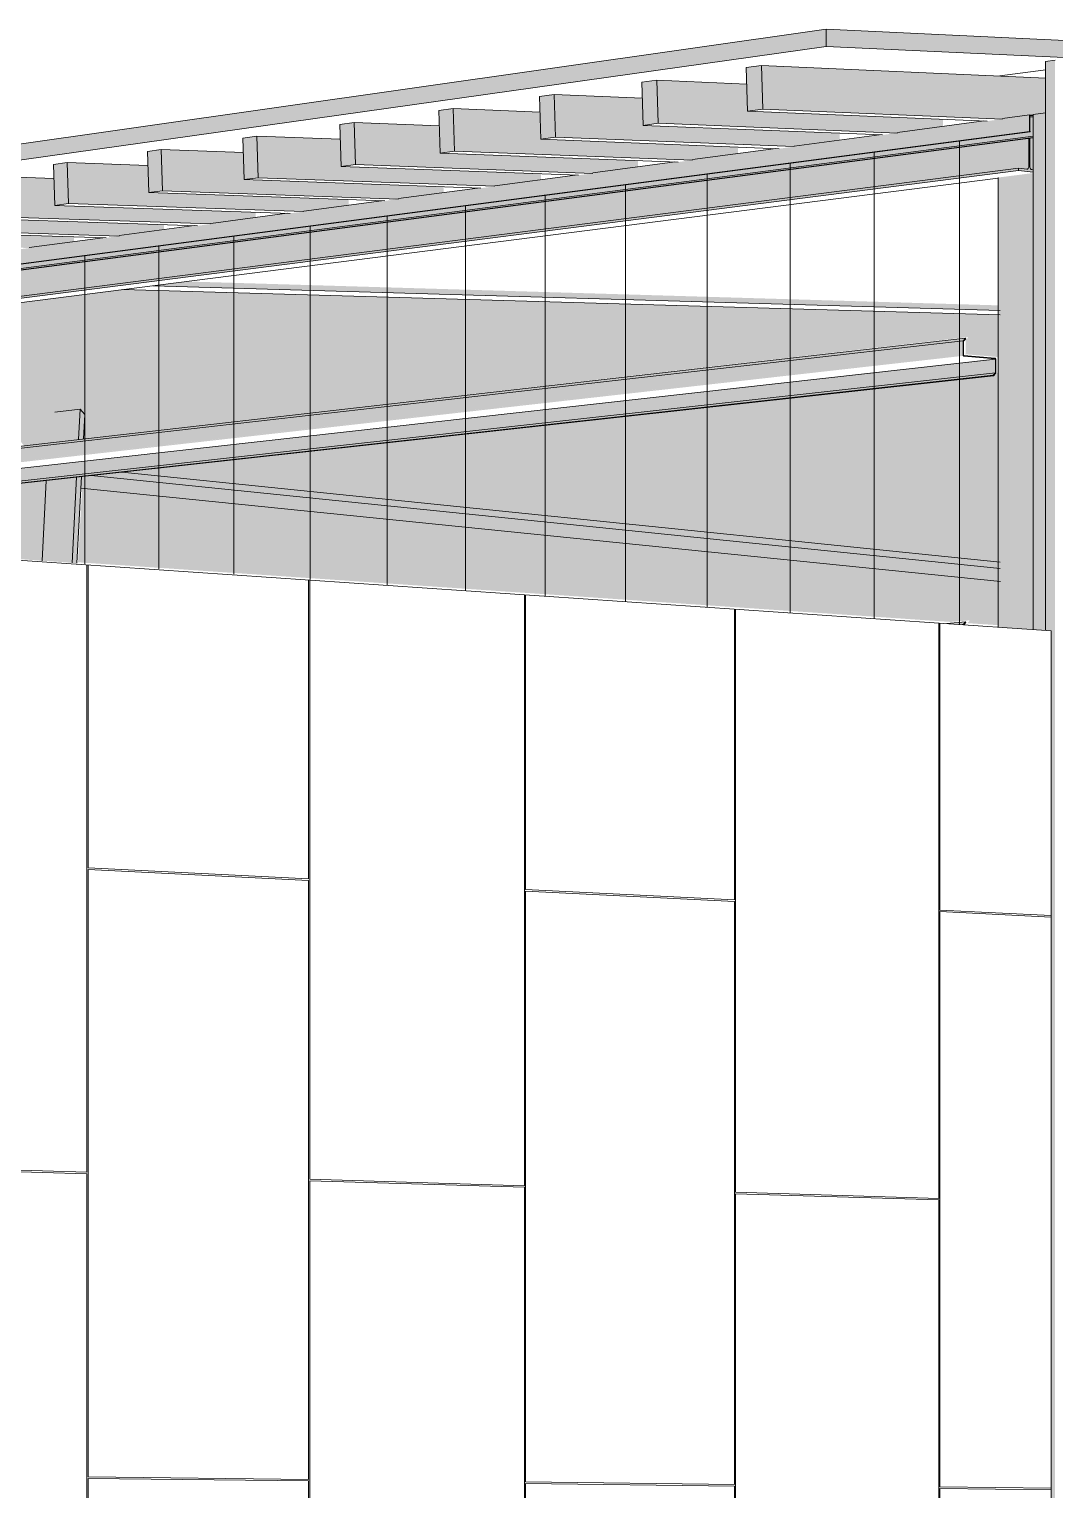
# Model space of a CAD drawing. Header units: inches. Extents: x 31156 to 31160, y -65 to 66.
# Drawn here: x 31157.5449 to 31157.6412, y 66.017 to 66.1541 of the extents above; entities that cross this region are included whole.
import ezdxf

# ---------------------------------------------------------------- set-up
doc = ezdxf.new("R2010")
doc.units = ezdxf.units.IN
doc.header["$MEASUREMENT"] = 0
for name, color, linetype, lineweight in [('A-CLNG', 13, 'Continuous', 13), ('A-GLAZ-CURT', 52, 'Continuous', 9), ('A-GLAZ-CWMG', 51, 'Continuous', 9), ('A-ROOF', 132, 'Continuous', 13), ('A-WALL', 113, 'Continuous', 13), ('A-WALL-PATT', 111, 'Continuous', 13), ('L-SITE-WALL', 31, 'Continuous', 13), ('S-BEAM', 12, 'Continuous', 9), ('S-COLS', 52, 'Continuous', 9)]:
    doc.layers.add(name, color=color, linetype=linetype, lineweight=lineweight)

# ---------------------------------------------------------------- blocks, each defined once
blk = doc.blocks.new('FP_27-Looking North West')
at = {"layer": 'A-WALL-PATT', "lineweight": 9}
for p, q in [((-3322.70382, 66.07525), (-3322.70382, 66.10384)), ((-3322.70371, 66.07539), (-3322.70371, 66.10383)), ((-3322.683, 66.07436), (-3322.683, 66.10241)), ((-3322.68289, 66.07421), (-3322.68289, 66.10241)), ((-3322.66274, 66.07322), (-3322.66274, 66.10103)), ((-3322.66264, 66.07336), (-3322.66264, 66.10103)), ((-3322.64303, 66.07238), (-3322.64303, 66.09969)), ((-3322.64293, 66.07224), (-3322.64293, 66.09968)), ((-3322.62383, 66.07129), (-3322.62383, 66.09838)), ((-3322.62373, 66.07143), (-3322.62373, 66.09837)), ((-3322.70382, 66.04681), (-3322.70382, 66.07525)), ((-3322.70371, 66.07539), (-3322.683, 66.07436)), ((-3322.70371, 66.07524), (-3322.683, 66.07422)), ((-3322.70371, 66.01822), (-3322.70371, 66.07524)), ((-3322.683, 66.01797), (-3322.683, 66.07422)), ((-3322.68289, 66.04616), (-3322.68289, 66.07421)), ((-3322.66264, 66.07336), (-3322.64303, 66.07238)), ((-3322.66274, 66.04554), (-3322.66274, 66.07322)), ((-3322.64303, 66.07224), (-3322.66264, 66.07321)), ((-3322.66264, 66.01773), (-3322.66264, 66.07321)), ((-3322.64303, 66.01749), (-3322.64303, 66.07224)), ((-3322.64293, 66.04493), (-3322.64293, 66.07224)), ((-3322.62383, 66.04435), (-3322.62383, 66.07129)), ((-3322.62373, 66.07143), (-3322.61328, 66.07091)), ((-3322.62373, 66.07129), (-3322.61328, 66.07077)), ((-3322.62373, 66.01726), (-3322.62373, 66.07129)), ((-3322.70382, 66.04681), (-3322.72511, 66.04746)), ((-3322.72511, 66.04731), (-3322.70382, 66.04666)), ((-3322.70382, 65.98963), (-3322.70382, 66.04666)), ((-3322.66274, 66.04554), (-3322.68289, 66.04616)), ((-3322.68289, 66.04602), (-3322.66274, 66.0454)), ((-3322.68289, 65.98977), (-3322.68289, 66.04602)), ((-3322.66274, 65.98991), (-3322.66274, 66.0454)), ((-3322.62383, 66.04435), (-3322.64293, 66.04493)), ((-3322.64293, 66.04479), (-3322.62383, 66.04421)), ((-3322.64293, 65.99005), (-3322.64293, 66.04479)), ((-3322.62383, 65.99018), (-3322.62383, 66.04421)), ((-3322.683, 66.01797), (-3322.70371, 66.01822)), ((-3322.70371, 65.96105), (-3322.70371, 66.01807)), ((-3322.683, 66.01782), (-3322.70371, 66.01807)), ((-3322.683, 65.96158), (-3322.683, 66.01782)), ((-3322.64303, 66.01749), (-3322.66264, 66.01773)), ((-3322.66264, 65.9621), (-3322.66264, 66.01758)), ((-3322.64303, 66.01735), (-3322.66264, 66.01758)), ((-3322.64303, 65.9626), (-3322.64303, 66.01735)), ((-3322.61328, 66.01714), (-3322.62373, 66.01726)), ((-3322.62373, 65.96309), (-3322.62373, 66.01712)), ((-3322.61328, 66.017), (-3322.62373, 66.01712))]:
    blk.add_line(p, q, dxfattribs=at)
blk = doc.blocks.new('FP_47-Looking North West')
at = {"layer": 'A-WALL-PATT', "lineweight": 9}
for p, q in [((-3322.62189, 66.09825), (-3322.62189, 66.14367)), ((-3322.6299, 66.09881), (-3322.6299, 66.14262)), ((-3322.64558, 66.09989), (-3322.64558, 66.14056)), ((-3322.6378, 66.09936), (-3322.6378, 66.14158)), ((-3322.65325, 66.10043), (-3322.65325, 66.13955)), ((-3322.66081, 66.10095), (-3322.66081, 66.13856)), ((-3322.67562, 66.10198), (-3322.67562, 66.13662)), ((-3322.66827, 66.10147), (-3322.66827, 66.13758)), ((-3322.68287, 66.10248), (-3322.68287, 66.13567)), ((-3322.69707, 66.10346), (-3322.69707, 66.13381)), ((-3322.69002, 66.10297), (-3322.69002, 66.13473)), ((-3322.70402, 66.10394), (-3322.70402, 66.1329))]:
    blk.add_line(p, q, dxfattribs=at)

msp = doc.modelspace()

# ---------------------------------------------------------------- hatches: boundary and pattern name
at = {"layer": 'A-GLAZ-CWMG', "lineweight": 5}
for points in [[(31157.64126, 65.96323), (31157.64126, 66.15124), (31157.64037, 66.15112), (31157.64037, 66.09769), (31157.6409, 66.09766), (31157.6409, 65.96324), (31157.64098, 65.96324)], [(31157.01356, 66.06252), (31157.63887, 66.14453), (31157.63887, 66.1461), (31157.63633, 66.14577), (31157.63633, 66.14571), (31157.63489, 66.14552), (31157.63458, 66.14554), (31157.62645, 66.14446), (31157.62645, 66.1444), (31157.62504, 66.14422), (31157.62473, 66.14423), (31157.61675, 66.14317), (31157.61675, 66.14312), (31157.61536, 66.14293), (31157.61505, 66.14295), (31157.60722, 66.14191), (31157.60722, 66.14186), (31157.60586, 66.14167), (31157.60555, 66.14169), (31157.59786, 66.14067), (31157.59786, 66.14061), (31157.59652, 66.14044), (31157.59621, 66.14045), (31157.58861, 66.13944), (31157.58861, 66.1394), (31157.58861, 66.13939), (31157.58734, 66.13922), (31157.58703, 66.13923), (31157.57962, 66.13825), (31157.57962, 66.1382), (31157.57832, 66.13802), (31157.57783, 66.13801), (31157.57073, 66.13707), (31157.57073, 66.13702), (31157.56931, 66.13685), (31157.5691, 66.13686), (31157.56199, 66.13591), (31157.56199, 66.13586), (31157.56074, 66.13569), (31157.56043, 66.1357), (31157.5534, 66.13477), (31157.5534, 66.13472), (31157.55217, 66.13456), (31157.55186, 66.13457), (31157.54494, 66.13365), (31157.54494, 66.1336), (31157.54374, 66.13344), (31157.54343, 66.13345), (31157.53664, 66.13255), (31157.53664, 66.1325), (31157.53545, 66.13234), (31157.53514, 66.13235), (31157.52847, 66.13147), (31157.52847, 66.13142), (31157.52729, 66.13126), (31157.52699, 66.13127), (31157.52043, 66.1304), (31157.52043, 66.13035), (31157.51927, 66.1302), (31157.51897, 66.13021), (31157.51252, 66.12935), (31157.51252, 66.1293), (31157.51138, 66.12915), (31157.51108, 66.12916), (31157.50473, 66.12832), (31157.50473, 66.12826), (31157.50463, 66.12826), (31157.50361, 66.12812), (31157.50317, 66.12811), (31157.49707, 66.1273), (31157.49707, 66.12726), (31157.49597, 66.12711), (31157.49567, 66.12712), (31157.48953, 66.12628), (31157.48953, 66.12626), (31157.48844, 66.12611), (31157.48814, 66.12612), (31157.4821, 66.12531), (31157.4821, 66.12527), (31157.48104, 66.12513), (31157.48074, 66.12514), (31157.47479, 66.12435), (31157.47479, 66.1243), (31157.47374, 66.12416), (31157.47345, 66.12417), (31157.4676, 66.1234), (31157.4676, 66.12335), (31157.46656, 66.12321), (31157.46627, 66.12322), (31157.46051, 66.12246), (31157.46051, 66.12241), (31157.45949, 66.12228), (31157.4592, 66.12228), (31157.45353, 66.12153), (31157.45353, 66.12149), (31157.45252, 66.12135), (31157.45223, 66.12136), (31157.44665, 66.12062), (31157.44665, 66.12057), (31157.44566, 66.12044), (31157.44537, 66.12045), (31157.43988, 66.11972), (31157.43988, 66.11968), (31157.43891, 66.11955), (31157.43861, 66.11955), (31157.43321, 66.11884), (31157.43321, 66.11879), (31157.43225, 66.11866), (31157.43196, 66.11867), (31157.42663, 66.11794), (31157.42663, 66.11792), (31157.42569, 66.1178), (31157.4254, 66.1178), (31157.42015, 66.11709), (31157.42015, 66.11706), (31157.41922, 66.11694), (31157.41893, 66.11694), (31157.41384, 66.11626), (31157.41384, 66.11621), (31157.41377, 66.11622), (31157.41285, 66.11609), (31157.41256, 66.1161), (31157.40747, 66.11542), (31157.40747, 66.11538), (31157.40657, 66.11526), (31157.40628, 66.11527), (31157.40127, 66.1146), (31157.40127, 66.11456), (31157.40037, 66.11444), (31157.40009, 66.11445), (31157.39515, 66.11379), (31157.39515, 66.11375), (31157.39415, 66.11363), (31157.39399, 66.11364), (31157.38912, 66.11299), (31157.38912, 66.11295), (31157.38825, 66.11283), (31157.38797, 66.11284), (31157.38322, 66.11221), (31157.38322, 66.11216), (31157.38317, 66.11216), (31157.38232, 66.11205), (31157.38204, 66.11205), (31157.37731, 66.11143), (31157.37731, 66.11138), (31157.37647, 66.11127), (31157.37618, 66.11128), (31157.37153, 66.11066), (31157.37153, 66.11062), (31157.37069, 66.11051), (31157.37041, 66.11051), (31157.36572, 66.10986), (31157.36572, 66.10985), (31157.365, 66.10975), (31157.36472, 66.10976), (31157.3602, 66.10916), (31157.3602, 66.10912), (31157.35939, 66.10901), (31157.35911, 66.10901), (31157.35478, 66.10844), (31157.35478, 66.10838), (31157.35464, 66.10838), (31157.35385, 66.10827), (31157.35357, 66.10828), (31157.34917, 66.10769), (31157.34917, 66.10765), (31157.34822, 66.10755), (31157.3481, 66.10755), (31157.34384, 66.10699), (31157.34384, 66.10694), (31157.34376, 66.10694), (31157.34299, 66.10683), (31157.34271, 66.10684), (31157.33843, 66.10627), (31157.33843, 66.10623), (31157.33766, 66.10613), (31157.33727, 66.10612), (31157.33317, 66.10557), (31157.33317, 66.10553), (31157.33241, 66.10543), (31157.33214, 66.10544), (31157.32798, 66.10488), (31157.32798, 66.10485), (31157.32723, 66.10475), (31157.32695, 66.10475), (31157.32285, 66.1042), (31157.32285, 66.10417), (31157.32196, 66.10407), (31157.32184, 66.10407), (31157.31779, 66.10353), (31157.31779, 66.10349), (31157.31706, 66.1034), (31157.31679, 66.1034), (31157.31279, 66.10287), (31157.31279, 66.10283), (31157.31207, 66.10274), (31157.3118, 66.10274), (31157.30786, 66.10222), (31157.30786, 66.10218), (31157.30715, 66.10209), (31157.30688, 66.10209), (31157.30299, 66.10157), (31157.30299, 66.10153), (31157.30226, 66.10144), (31157.30202, 66.10144), (31157.29818, 66.10093), (31157.29818, 66.1009), (31157.29749, 66.1008), (31157.29722, 66.10081), (31157.2935, 66.10031), (31157.2935, 66.10027), (31157.29343, 66.10027), (31157.29275, 66.10018), (31157.29248, 66.10018), (31157.28874, 66.09968), (31157.28874, 66.09965), (31157.28807, 66.09956), (31157.2878, 66.09956), (31157.28411, 66.09907), (31157.28411, 66.09903), (31157.28345, 66.09894), (31157.28318, 66.09895), (31157.27954, 66.09846), (31157.27954, 66.09843), (31157.27888, 66.09834), (31157.27861, 66.09834), (31157.27502, 66.09786), (31157.27502, 66.09783), (31157.27437, 66.09774), (31157.2741, 66.09774), (31157.27055, 66.09727), (31157.27055, 66.09723), (31157.26991, 66.09715), (31157.26965, 66.09715), (31157.26614, 66.09669), (31157.26614, 66.09665), (31157.26551, 66.09657), (31157.26503, 66.09654), (31157.26178, 66.09611), (31157.26178, 66.09607), (31157.26116, 66.09599), (31157.2609, 66.09599), (31157.25748, 66.09554), (31157.25748, 66.0955), (31157.25686, 66.09542), (31157.2566, 66.09542), (31157.25322, 66.09497), (31157.25322, 66.09494), (31157.25261, 66.09486), (31157.25235, 66.09486), (31157.24901, 66.09442), (31157.24901, 66.09438), (31157.24841, 66.0943), (31157.24815, 66.0943), (31157.24486, 66.09386), (31157.24486, 66.09383), (31157.24426, 66.09375), (31157.244, 66.09375), (31157.24075, 66.09332), (31157.24075, 66.09328), (31157.24016, 66.09321), (31157.2399, 66.09321), (31157.23656, 66.09275), (31157.23656, 66.09273), (31157.2361, 66.09267), (31157.23585, 66.09267), (31157.23267, 66.09225), (31157.23267, 66.09221), (31157.2321, 66.09214), (31157.23184, 66.09214), (31157.22871, 66.09172), (31157.22871, 66.09169), (31157.22813, 66.09161), (31157.22766, 66.09158), (31157.22478, 66.0912), (31157.22478, 66.09117), (31157.22422, 66.09109), (31157.22381, 66.09107), (31157.2209, 66.09069), (31157.2209, 66.09065), (31157.22034, 66.09058), (31157.22, 66.09057), (31157.21707, 66.09018), (31157.21707, 66.09015), (31157.21651, 66.09007), (31157.21624, 66.09007), (31157.21327, 66.08968), (31157.21327, 66.08964), (31157.21273, 66.08957), (31157.21246, 66.08957), (31157.20952, 66.08918), (31157.20952, 66.08915), (31157.20898, 66.08907), (31157.20858, 66.08905), (31157.20589, 66.08868), (31157.20589, 66.08865), (31157.20581, 66.08865), (31157.20528, 66.08858), (31157.20503, 66.08858), (31157.20214, 66.08819), (31157.20214, 66.08817), (31157.20151, 66.0881), (31157.20137, 66.0881), (31157.19852, 66.08771), (31157.19852, 66.08769), (31157.19799, 66.08762), (31157.19775, 66.08762), (31157.19493, 66.08723), (31157.19493, 66.08721), (31157.19441, 66.08714), (31157.19397, 66.08712), (31157.19137, 66.08675), (31157.19137, 66.08672), (31157.19123, 66.08672), (31157.19086, 66.08667), (31157.19049, 66.08666), (31157.18786, 66.08628), (31157.18786, 66.08626), (31157.18778, 66.08626), (31157.01356, 66.0632), (31157.01356, 66.06305)], [(31157.63887, 66.14605), (31157.63909, 66.14608), (31157.63887, 66.1461)], [(31157.64037, 66.09769), (31157.64037, 66.1463), (31157.6392, 66.14615), (31157.6392, 66.09778)], [(31157.01406, 66.06233), (31157.6392, 66.14398), (31157.6392, 66.14593), (31157.63889, 66.14589), (31157.63887, 66.14452), (31157.01406, 66.06258), (31157.01406, 66.06251)], [(31157.01399, 66.06231), (31157.6392, 66.14398), (31157.6392, 66.14411), (31157.01399, 66.06237)]]:
    msp.add_hatch(color=256, dxfattribs=at).paths.add_polyline_path(points, flags=0)
h = msp.add_hatch(color=256, dxfattribs=at)
h.paths.add_polyline_path([(31157.63887, 66.14453), (31157.63889, 66.14456), (31157.63887, 66.14466)], flags=0)
h.paths.add_polyline_path([(31157.6392, 66.14604), (31157.6392, 66.14607), (31157.63906, 66.14608), (31157.63894, 66.14606)], flags=0)
at = {"layer": 'A-ROOF', "lineweight": 5}
for points in [[(31156.99818, 66.06497), (31157.61978, 66.15252), (31157.61978, 66.15415), (31156.99818, 66.06566)], [(31157.9562, 66.13708), (31157.9562, 66.13833), (31157.61978, 66.15415), (31157.61978, 66.15252), (31157.92114, 66.13869)]]:
    msp.add_hatch(color=256, dxfattribs=at).paths.add_polyline_path(points, flags=0)
at = {"layer": 'A-WALL', "lineweight": 5, "transparency": 33554573}
msp.add_hatch(color=256, dxfattribs=at).paths.add_polyline_path([(31157.6412, 65.96327), (31157.6412, 66.1512), (31157.64054, 66.15111), (31157.64054, 66.09768), (31157.6409, 66.09766), (31157.6409, 65.96328), (31157.64098, 65.96328)], flags=0)
at = {"layer": 'S-BEAM'}
for points in [[(31157.61239, 66.14646), (31157.61383, 66.14665), (31157.61371, 66.15074), (31157.61227, 66.15054)], [(31157.60259, 66.14512), (31157.604, 66.14531), (31157.60388, 66.14937), (31157.60247, 66.14917)], [(31157.59297, 66.14381), (31157.59435, 66.144), (31157.59423, 66.14802), (31157.59285, 66.14782), (31157.59294, 66.14467)], [(31157.58352, 66.14252), (31157.58488, 66.14271), (31157.58476, 66.14669), (31157.5834, 66.1465), (31157.58346, 66.14468)], [(31157.57424, 66.14126), (31157.57557, 66.14144), (31157.57545, 66.14539), (31157.57412, 66.1452), (31157.57413, 66.14468)], [(31157.56512, 66.14002), (31157.56643, 66.1402), (31157.56631, 66.14411), (31157.565, 66.14393)], [(31157.55616, 66.1388), (31157.55745, 66.13897), (31157.55733, 66.14285), (31157.55604, 66.14267)], [(31157.54735, 66.1376), (31157.54862, 66.13777), (31157.5485, 66.14162), (31157.54724, 66.14144)], [(31157.63268, 66.09823), (31157.63287, 66.09845), (31157.63284, 66.09849), (31157.63264, 66.09823), (31157.63268, 66.09823)]]:
    msp.add_hatch(color=256, dxfattribs=at).paths.add_polyline_path(points, flags=0)
at = {"layer": 'S-BEAM', "lineweight": 5}
for points in [[(31157.63641, 66.14571), (31157.63641, 66.14573), (31157.63641, 66.14574), (31157.63641, 66.14578), (31157.6389, 66.14611), (31157.6392, 66.1461), (31157.6392, 66.14615), (31157.64038, 66.14631), (31157.64038, 66.14956), (31157.61371, 66.15074), (31157.61383, 66.14665), (31157.63225, 66.14588)], [(31157.62653, 66.1444), (31157.62653, 66.14442), (31157.62653, 66.14443), (31157.62653, 66.14447), (31157.63073, 66.14503), (31157.63073, 66.14571), (31157.61241, 66.14647), (31157.61233, 66.149), (31157.60388, 66.14937), (31157.604, 66.14531), (31157.62352, 66.14452)], [(31157.61683, 66.14312), (31157.61683, 66.14313), (31157.61683, 66.14316), (31157.61683, 66.14318), (31157.62102, 66.14374), (31157.62102, 66.14439), (31157.60261, 66.14513), (31157.60253, 66.14767), (31157.59423, 66.14802), (31157.59435, 66.144), (31157.61647, 66.14313)], [(31157.6073, 66.14185), (31157.6073, 66.14187), (31157.6073, 66.14188), (31157.6073, 66.14192), (31157.61148, 66.14248), (31157.61148, 66.1431), (31157.59298, 66.14382), (31157.59291, 66.14636), (31157.58476, 66.14669), (31157.58488, 66.14271), (31157.60607, 66.1419)], [(31157.6392, 66.14607), (31157.6392, 66.1461), (31157.6391, 66.14609)], [(31157.59794, 66.14061), (31157.59794, 66.14063), (31157.59794, 66.14064), (31157.59794, 66.14068), (31157.60211, 66.14124), (31157.60211, 66.14183), (31157.58353, 66.14253), (31157.58346, 66.14507), (31157.57545, 66.14539), (31157.57557, 66.14144), (31157.59734, 66.14063)], [(31157.01565, 66.06137), (31157.63879, 66.14125), (31157.63879, 66.14389), (31157.01565, 66.06251), (31157.01565, 66.06231)], [(31157.58861, 66.1394), (31157.58861, 66.13944), (31157.59298, 66.14003), (31157.59298, 66.14058), (31157.57425, 66.14127), (31157.57417, 66.14381), (31157.56631, 66.14411), (31157.56643, 66.1402), (31157.58589, 66.1395)], [(31157.57969, 66.13819), (31157.57969, 66.13821), (31157.57969, 66.13822), (31157.57969, 66.13826), (31157.58385, 66.13881), (31157.58385, 66.13936), (31157.56513, 66.14003), (31157.56505, 66.14256), (31157.55733, 66.14285), (31157.55745, 66.13897), (31157.57686, 66.13829)], [(31157.01505, 66.06118), (31157.63783, 66.14087), (31157.63783, 66.14109), (31157.01505, 66.06128)], [(31157.01565, 66.06135), (31157.63793, 66.14108), (31157.63866, 66.14101), (31157.63874, 66.14107), (31157.63879, 66.14119), (31157.63879, 66.14125), (31157.01565, 66.06137)], [(31157.5708, 66.13702), (31157.5708, 66.13703), (31157.5708, 66.13704), (31157.5708, 66.13708), (31157.57495, 66.13763), (31157.57495, 66.13815), (31157.55617, 66.13881), (31157.55609, 66.14134), (31157.5485, 66.14162), (31157.54862, 66.13777), (31157.56798, 66.13711)], [(31157.55347, 66.13472), (31157.55347, 66.13473), (31157.55347, 66.13475), (31157.55347, 66.13478), (31157.5576, 66.13533), (31157.5576, 66.13581), (31157.53871, 66.13643), (31157.53863, 66.13895), (31157.5313, 66.13921), (31157.53142, 66.13543), (31157.55066, 66.13481)], [(31157.56207, 66.13586), (31157.56207, 66.13587), (31157.56207, 66.13588), (31157.56207, 66.13592), (31157.5662, 66.13647), (31157.5662, 66.13697), (31157.54736, 66.13761), (31157.54729, 66.14014), (31157.53983, 66.1404), (31157.53995, 66.13659), (31157.55925, 66.13595)], [(31157.54494, 66.1336), (31157.54494, 66.13365), (31157.54914, 66.13421), (31157.54914, 66.13466), (31157.5302, 66.13527), (31157.53012, 66.13779), (31157.52292, 66.13803), (31157.52303, 66.13429), (31157.54222, 66.13369)], [(31157.63611, 66.12774), (31157.63611, 66.12821), (31157.55969, 66.13046), (31157.55657, 66.13006), (31157.63245, 66.12785)]]:
    msp.add_hatch(color=256, dxfattribs=at).paths.add_polyline_path(points, flags=0)
at = {"layer": 'S-BEAM'}
h = msp.add_hatch(color=256, dxfattribs=at)
h.paths.add_polyline_path([(31157.63902, 66.14098), (31157.63894, 66.14105), (31157.63889, 66.14118), (31157.63889, 66.14125), (31157.63886, 66.1439), (31157.63879, 66.14389), (31157.63877, 66.14113), (31157.6387, 66.14104), (31157.63866, 66.14101), (31157.63888, 66.14099)], flags=0)
h.paths.add_polyline_path([(31157.6392, 66.14073), (31157.6392, 66.14095), (31157.63783, 66.14109), (31157.63783, 66.14087), (31157.63888, 66.14076)], flags=0)
h = msp.add_hatch(color=256, dxfattribs=at)
h.paths.add_polyline_path([(31157.6936, 66.09822), (31157.6936, 66.11797), (31157.65914, 66.12092), (31157.65818, 66.10185), (31157.68936, 66.09865)], flags=0)
h.paths.add_polyline_path([(31157.63611, 66.10411), (31157.63611, 66.12732), (31157.55371, 66.1297), (31157.53526, 66.12733), (31157.53526, 66.12712), (31157.54444, 66.11504), (31157.5472, 66.11536), (31157.54735, 66.11819), (31157.54973, 66.11847), (31157.55016, 66.11796), (31157.55004, 66.11568), (31157.63305, 66.12523), (31157.63308, 66.12518), (31157.63287, 66.12495), (31157.63286, 66.12367), (31157.63283, 66.12367), (31157.63286, 66.12358), (31157.6329, 66.12359), (31157.6329, 66.12362), (31157.63583, 66.12337), (31157.63586, 66.12327), (31157.63591, 66.12326), (31157.63591, 66.12196), (31157.63566, 66.12171), (31157.55371, 66.11256), (31157.63246, 66.10448)], flags=0)
at = {"layer": 'S-BEAM', "lineweight": 5}
h = msp.add_hatch(color=256, dxfattribs=at)
h.paths.add_polyline_path([(31157.01387, 66.05379), (31157.26436, 66.08204), (31157.26436, 66.0829), (31157.01387, 66.05436)], flags=0)
h.paths.add_polyline_path([(31157.49345, 66.10787), (31157.63262, 66.12357), (31157.63262, 66.12487), (31157.48722, 66.1083), (31157.49252, 66.10794)], flags=0)
h = msp.add_hatch(color=256, dxfattribs=at)
h.paths.add_polyline_path([(31157.01407, 66.05438), (31157.26436, 66.0829), (31157.26436, 66.08305), (31157.01407, 66.05448)], flags=0)
h.paths.add_polyline_path([(31157.48722, 66.1083), (31157.63262, 66.12487), (31157.63284, 66.12512), (31157.48618, 66.10838)], flags=0)
at = {"layer": 'S-BEAM'}
h = msp.add_hatch(color=256, dxfattribs=at)
h.paths.add_polyline_path([(31157.63548, 66.12161), (31157.6357, 66.12185), (31157.6357, 66.12316), (31157.63566, 66.12316), (31157.63566, 66.12189), (31157.63545, 66.12166)], flags=0)
h.paths.add_polyline_path([(31157.63563, 66.12321), (31157.63563, 66.12327), (31157.6327, 66.12352), (31157.6327, 66.12346)], flags=0)
h.paths.add_polyline_path([(31157.63267, 66.12356), (31157.63267, 66.12484), (31157.63287, 66.12507), (31157.63284, 66.12512), (31157.63262, 66.12487), (31157.63262, 66.12357)], flags=0)
at = {"layer": 'S-BEAM', "lineweight": 5}
h = msp.add_hatch(color=256, dxfattribs=at)
h.paths.add_polyline_path([(31157.01405, 66.05376), (31157.26436, 66.08199), (31157.26436, 66.08204), (31157.01405, 66.05379), (31157.01405, 66.05377)], flags=0)
h.paths.add_polyline_path([(31157.49402, 66.10783), (31157.63266, 66.12348), (31157.63262, 66.12357), (31157.49348, 66.10787), (31157.49393, 66.10784)], flags=0)
h = msp.add_hatch(color=256, dxfattribs=at)
h.paths.add_polyline_path([(31157.01576, 66.05312), (31157.26436, 66.0807), (31157.26436, 66.08154), (31157.01576, 66.05366), (31157.01576, 66.05313)], flags=0)
h.paths.add_polyline_path([(31157.50325, 66.1072), (31157.63566, 66.12189), (31157.63563, 66.12316), (31157.49705, 66.10763), (31157.50126, 66.10733)], flags=0)
h = msp.add_hatch(color=256, dxfattribs=at)
h.paths.add_polyline_path([(31157.49705, 66.10763), (31157.52874, 66.1112), (31157.52874, 66.11122), (31157.49695, 66.10763), (31157.49704, 66.10763)], flags=0)
h.paths.add_polyline_path([(31157.53479, 66.11186), (31157.63565, 66.12318), (31157.63563, 66.12321), (31157.53479, 66.11188), (31157.53479, 66.11186)], flags=0)
h = msp.add_hatch(color=256, dxfattribs=at)
h.paths.add_polyline_path([(31157.01563, 66.05301), (31157.03909, 66.05561), (31157.03909, 66.05571), (31157.01571, 66.05308)], flags=0)
h.paths.add_polyline_path([(31157.04063, 66.05578), (31157.06517, 66.0585), (31157.06517, 66.0586), (31157.04063, 66.05588)], flags=0)
h.paths.add_polyline_path([(31157.06688, 66.05869), (31157.0941, 66.0617), (31157.0941, 66.06181), (31157.06688, 66.05879)], flags=0)
h.paths.add_polyline_path([(31157.09601, 66.06192), (31157.12639, 66.06528), (31157.12639, 66.06539), (31157.09601, 66.06202)], flags=0)
h.paths.add_polyline_path([(31157.12853, 66.06552), (31157.26436, 66.08056), (31157.26436, 66.0807), (31157.12853, 66.06563)], flags=0)
h.paths.add_polyline_path([(31157.50426, 66.10713), (31157.63545, 66.12166), (31157.63563, 66.12188), (31157.50325, 66.1072)], flags=0)
h = msp.add_hatch(color=256, dxfattribs=at)
h.paths.add_polyline_path([(31157.12853, 66.06549), (31157.26436, 66.08053), (31157.26436, 66.08056), (31157.12853, 66.06552)], flags=0)
h.paths.add_polyline_path([(31157.50451, 66.10711), (31157.63548, 66.12161), (31157.63545, 66.12166), (31157.50426, 66.10713)], flags=0)
at = {"layer": 'S-BEAM'}
h = msp.add_hatch(color=256, dxfattribs=at)
h.paths.add_polyline_path([(31157.69378, 66.09588), (31157.69378, 66.09654), (31157.65825, 66.10014), (31157.65816, 66.09835), (31157.69173, 66.09602)], flags=0)
h.paths.add_polyline_path([(31157.63627, 66.09816), (31157.63627, 66.10237), (31157.54991, 66.11112), (31157.54953, 66.10409), (31157.63145, 66.09849), (31157.6332, 66.09864), (31157.63323, 66.0986), (31157.63304, 66.09838), (31157.63326, 66.09836)], flags=0)
h.paths.add_polyline_path([(31157.52883, 66.1055), (31157.52883, 66.10987), (31157.50456, 66.10716), (31157.52756, 66.10559)], flags=0)
h.paths.add_polyline_path([(31157.48621, 66.10842), (31157.52883, 66.11331), (31157.52883, 66.11693), (31157.46384, 66.11824), (31157.4461, 66.11596), (31157.4461, 66.11568), (31157.45059, 66.11012), (31157.45457, 66.11057), (31157.45457, 66.11056), (31157.45469, 66.11057), (31157.48381, 66.10858)], flags=0)
at = {"layer": 'S-BEAM', "lineweight": 5}
h = msp.add_hatch(color=256, dxfattribs=at)
h.paths.add_polyline_path([(31157.6936, 66.09648), (31157.69359, 66.09765), (31157.65814, 66.10127), (31157.65809, 66.10008), (31157.69155, 66.09669)], flags=0)
h.paths.add_polyline_path([(31157.63612, 66.1023), (31157.63611, 66.10352), (31157.55075, 66.11224), (31157.54985, 66.11214), (31157.5498, 66.11105), (31157.63246, 66.10267)], flags=0)
h = msp.add_hatch(color=256, dxfattribs=at)
h.paths.add_polyline_path([(31157.69359, 66.09765), (31157.69359, 66.09821), (31157.65817, 66.10184), (31157.65814, 66.10127), (31157.68935, 66.09809)], flags=0)
h.paths.add_polyline_path([(31157.63611, 66.10352), (31157.63611, 66.10411), (31157.55365, 66.11256), (31157.55075, 66.11224), (31157.63245, 66.1039)], flags=0)
h = msp.add_hatch(color=256, dxfattribs=at)
h.paths.add_polyline_path([(31157.01446, 66.04225), (31157.26436, 66.06436), (31157.26436, 66.06522), (31157.01387, 66.04276), (31157.01387, 66.04226)], flags=0)
h.paths.add_polyline_path([(31157.63262, 66.09823), (31157.63262, 66.09824), (31157.63255, 66.09824)], flags=0)
h = msp.add_hatch(color=256, dxfattribs=at)
h.paths.add_polyline_path([(31157.01407, 66.04278), (31157.26436, 66.06522), (31157.26436, 66.06538), (31157.01407, 66.04288)], flags=0)
h.paths.add_polyline_path([(31157.63255, 66.09824), (31157.63262, 66.09824), (31157.63284, 66.09849), (31157.6311, 66.09834), (31157.63226, 66.09826)], flags=0)
at = {"layer": 'S-COLS', "lineweight": 5}
h = msp.add_hatch(color=256, dxfattribs=at)
h.paths.add_polyline_path([(31157.64236, 65.96456), (31157.64334, 65.96458), (31157.64334, 65.98863), (31157.64236, 65.98862), (31157.64236, 65.96467)], flags=0)
h.paths.add_polyline_path([(31157.64334, 65.99032), (31157.64334, 66.01541), (31157.64236, 66.01541), (31157.64236, 65.99033), (31157.64317, 65.99032)], flags=0)
h.paths.add_polyline_path([(31157.64334, 66.0171), (31157.64333, 66.01849), (31157.64314, 66.0187), (31157.64317, 66.01875), (31157.64334, 66.01875), (31157.64333, 66.04378), (31157.64236, 66.04374), (31157.64236, 66.01712), (31157.64333, 66.01713), (31157.64333, 66.0171)], flags=0)
h.paths.add_polyline_path([(31157.64333, 66.04389), (31157.64334, 66.04391), (31157.64333, 66.04532), (31157.64314, 66.04552), (31157.64317, 66.04557), (31157.64334, 66.04557), (31157.64333, 66.0973), (31157.64236, 66.09721), (31157.64236, 66.04391), (31157.64333, 66.04395), (31157.64333, 66.04391)], flags=0)
h.paths.add_polyline_path([(31157.64236, 66.09751), (31157.64333, 66.0976), (31157.64333, 66.09897), (31157.64314, 66.09916), (31157.64317, 66.09921), (31157.64334, 66.09921), (31157.64333, 66.12406), (31157.64236, 66.12395), (31157.64236, 66.09754)], flags=0)
h.paths.add_polyline_path([(31157.6392, 66.09778), (31157.6392, 66.14064), (31157.63591, 66.14022), (31157.63591, 66.09801), (31157.63663, 66.09796)], flags=0)
h.paths.add_polyline_path([(31157.64236, 66.12432), (31157.64333, 66.12443), (31157.64333, 66.12579), (31157.64314, 66.12598), (31157.64317, 66.12603), (31157.64334, 66.12603), (31157.64334, 66.14553), (31157.64236, 66.1454), (31157.64236, 66.12436)], flags=0)
h.paths.add_polyline_path([(31157.6392, 66.14095), (31157.6392, 66.14395), (31157.63889, 66.14391), (31157.63891, 66.14111), (31157.63898, 66.14101), (31157.63907, 66.14097)], flags=0)
h = msp.add_hatch(color=256, dxfattribs=at)
h.paths.add_polyline_path([(31157.54616, 66.10424), (31157.54655, 66.11177), (31157.53526, 66.11052), (31157.53526, 66.10498), (31157.54497, 66.10432)], flags=0)
h.paths.add_polyline_path([(31157.53526, 66.11399), (31157.54402, 66.11499), (31157.53526, 66.12651), (31157.53526, 66.11898)], flags=0)
h = msp.add_hatch(color=256, dxfattribs=at)
h.paths.add_polyline_path([(31157.54897, 66.10404), (31157.54939, 66.11209), (31157.54655, 66.11177), (31157.54616, 66.10424), (31157.54689, 66.10419)], flags=0)
h.paths.add_polyline_path([(31157.5472, 66.11536), (31157.54958, 66.11563), (31157.54973, 66.11847), (31157.54735, 66.11819)], flags=0)
h = msp.add_hatch(color=256, dxfattribs=at)
h.paths.add_polyline_path([(31157.54943, 66.10401), (31157.54985, 66.11214), (31157.54939, 66.11209), (31157.54897, 66.10404)], flags=0)
h.paths.add_polyline_path([(31157.54958, 66.11563), (31157.55004, 66.11568), (31157.55016, 66.11796), (31157.54973, 66.11847)], flags=0)

# ---------------------------------------------------------------- linework, layer by layer
at = {"layer": 'A-CLNG'}
msp.add_line((31157.63607, 66.14976), (31157.64038, 66.15034), dxfattribs=at)
at = {"layer": 'A-GLAZ-CWMG'}
for p, q in [((31157.64126, 66.15124), (31157.64037, 66.15112)), ((31157.64037, 66.15112), (31157.64126, 66.15124)), ((31157.64037, 66.09769), (31157.64037, 66.15112)), ((31157.63887, 66.1461), (31157.63633, 66.14577)), ((31157.63909, 66.14608), (31157.63887, 66.1461)), ((31157.63887, 66.1461), (31157.63887, 66.14453)), ((31157.63889, 66.14456), (31157.63889, 66.14607)), ((31157.63889, 66.14607), (31157.63894, 66.14606)), ((31157.63894, 66.14606), (31157.6392, 66.14604)), ((31157.6392, 66.14607), (31157.63909, 66.14608)), ((31157.6392, 66.14615), (31157.64037, 66.1463)), ((31157.6392, 66.09778), (31157.6392, 66.14615)), ((31157.64037, 66.09769), (31157.64037, 66.1463)), ((31157.63458, 66.14554), (31157.62645, 66.14446)), ((31157.6392, 66.14593), (31157.63889, 66.14589)), ((31157.63887, 66.14453), (31157.01356, 66.06252)), ((31157.63892, 66.14452), (31157.01359, 66.06251)), ((31157.6392, 66.14411), (31157.01399, 66.06237)), ((31157.6392, 66.14398), (31157.01399, 66.06231)), ((31157.6392, 66.14394), (31157.01407, 66.06231)), ((31157.62473, 66.14423), (31157.61675, 66.14317)), ((31157.63887, 66.14453), (31157.63892, 66.14452)), ((31157.63892, 66.14456), (31157.63889, 66.14456)), ((31157.63892, 66.14452), (31157.63892, 66.14456)), ((31157.61505, 66.14295), (31157.60722, 66.14191)), ((31157.60555, 66.14169), (31157.59786, 66.14067)), ((31157.58703, 66.13923), (31157.57962, 66.13825)), ((31157.59621, 66.14045), (31157.58866, 66.13945)), ((31157.57801, 66.13804), (31157.57073, 66.13707)), ((31157.56915, 66.13686), (31157.56199, 66.13591)), ((31157.56043, 66.1357), (31157.5534, 66.13477)), ((31157.55186, 66.13457), (31157.54494, 66.13365))]:
    msp.add_line(p, q, dxfattribs=at)
at = {"layer": 'A-ROOF'}
for p, q in [((31156.99818, 66.06566), (31157.61978, 66.15415)), ((31157.61978, 66.15415), (31157.9562, 66.13833)), ((31157.61978, 66.15252), (31157.61978, 66.15415)), ((31157.61978, 66.15252), (31156.99818, 66.06497)), ((31157.69859, 66.1489), (31157.61978, 66.15252))]:
    msp.add_line(p, q, dxfattribs=at)
at = {"layer": 'A-WALL'}
for p, q in [((31157.6392, 66.1461), (31157.63889, 66.14606)), ((31157.63889, 66.14591), (31157.6392, 66.14595))]:
    msp.add_line(p, q, dxfattribs=at)
at = {"layer": 'L-SITE-WALL'}
for p, q in [((31157.6409, 66.09766), (31157.45459, 66.11037)), ((31157.6409, 65.96322), (31157.6409, 66.09766))]:
    msp.add_line(p, q, dxfattribs=at)
at = {"layer": 'S-BEAM'}
for p, q in [((31157.61371, 66.15074), (31157.61227, 66.15054)), ((31157.61227, 66.15054), (31157.61239, 66.14646)), ((31157.61383, 66.14665), (31157.61371, 66.15074)), ((31157.61371, 66.15074), (31157.64038, 66.14956)), ((31157.60388, 66.14937), (31157.60247, 66.14917)), ((31157.60247, 66.14917), (31157.60259, 66.14512)), ((31157.604, 66.14531), (31157.60388, 66.14937)), ((31157.60388, 66.14937), (31157.61233, 66.149)), ((31157.59423, 66.14802), (31157.59285, 66.14782)), ((31157.59285, 66.14782), (31157.59297, 66.14381)), ((31157.59435, 66.144), (31157.59423, 66.14802)), ((31157.59423, 66.14802), (31157.60253, 66.14767)), ((31157.58476, 66.14669), (31157.5834, 66.1465)), ((31157.5834, 66.1465), (31157.58352, 66.14252)), ((31157.58488, 66.14271), (31157.58476, 66.14669)), ((31157.58476, 66.14669), (31157.59291, 66.14636)), ((31157.61239, 66.14646), (31157.61383, 66.14665)), ((31157.63489, 66.14552), (31157.61239, 66.14646)), ((31157.63633, 66.14571), (31157.61383, 66.14665)), ((31157.57545, 66.14539), (31157.57412, 66.1452)), ((31157.57412, 66.1452), (31157.57424, 66.14126)), ((31157.57557, 66.14144), (31157.57545, 66.14539)), ((31157.57545, 66.14539), (31157.58346, 66.14507)), ((31157.60259, 66.14512), (31157.604, 66.14531)), ((31157.62504, 66.14422), (31157.60259, 66.14512)), ((31157.62645, 66.1444), (31157.604, 66.14531)), ((31157.56631, 66.14411), (31157.565, 66.14393)), ((31157.565, 66.14393), (31157.56512, 66.14002)), ((31157.56643, 66.1402), (31157.56631, 66.14411)), ((31157.56631, 66.14411), (31157.57417, 66.14381)), ((31157.59297, 66.14381), (31157.59435, 66.144)), ((31157.61536, 66.14293), (31157.59297, 66.14381)), ((31157.61675, 66.14312), (31157.59435, 66.144)), ((31157.63879, 66.14389), (31157.63879, 66.14125)), ((31157.63889, 66.14125), (31157.63889, 66.14391)), ((31157.55733, 66.14285), (31157.55604, 66.14267)), ((31157.55604, 66.14267), (31157.55616, 66.1388)), ((31157.55745, 66.13897), (31157.55733, 66.14285)), ((31157.55733, 66.14285), (31157.56505, 66.14256)), ((31157.58352, 66.14252), (31157.58488, 66.14271)), ((31157.60586, 66.14167), (31157.58352, 66.14252)), ((31157.60722, 66.14186), (31157.58488, 66.14271)), ((31157.01505, 66.06128), (31157.63783, 66.14109)), ((31157.01505, 66.06118), (31157.63783, 66.14087)), ((31157.5485, 66.14162), (31157.54724, 66.14144)), ((31157.54724, 66.14144), (31157.54735, 66.1376)), ((31157.54862, 66.13777), (31157.5485, 66.14162)), ((31157.5485, 66.14162), (31157.55609, 66.14134)), ((31157.57424, 66.14126), (31157.57557, 66.14144)), ((31157.59652, 66.14044), (31157.57424, 66.14126)), ((31157.59786, 66.14061), (31157.57557, 66.14144)), ((31157.63861, 66.14101), (31157.63783, 66.14109)), ((31157.63783, 66.14109), (31157.63783, 66.14087)), ((31157.63783, 66.14087), (31157.6392, 66.14073)), ((31157.6392, 66.14095), (31157.63907, 66.14096)), ((31157.53503, 66.1273), (31157.63591, 66.14016)), ((31157.53983, 66.1404), (31157.54729, 66.14014)), ((31157.56512, 66.14002), (31157.56643, 66.1402)), ((31157.58734, 66.13922), (31157.56512, 66.14002)), ((31157.58866, 66.1394), (31157.56643, 66.1402)), ((31157.55616, 66.1388), (31157.55745, 66.13897)), ((31157.57832, 66.13802), (31157.55616, 66.1388)), ((31157.57962, 66.1382), (31157.55745, 66.13897)), ((31157.56074, 66.13569), (31157.5387, 66.13642)), ((31157.56199, 66.13586), (31157.53995, 66.13659)), ((31157.54735, 66.1376), (31157.54862, 66.13777)), ((31157.56945, 66.13685), (31157.54735, 66.1376)), ((31157.57073, 66.13702), (31157.54862, 66.13777)), ((31157.55217, 66.13456), (31157.53019, 66.13526)), ((31157.5534, 66.13472), (31157.53142, 66.13543)), ((31157.63611, 66.12732), (31157.55372, 66.1297)), ((31157.55657, 66.13006), (31157.63611, 66.12774)), ((31157.48618, 66.10838), (31157.63284, 66.12512)), ((31157.48722, 66.1083), (31157.63262, 66.12487)), ((31157.63284, 66.12512), (31157.63262, 66.12487)), ((31157.63262, 66.12487), (31157.63262, 66.12357)), ((31157.63267, 66.12484), (31157.63287, 66.12507)), ((31157.63267, 66.12356), (31157.63267, 66.12484)), ((31157.63287, 66.12507), (31157.63284, 66.12512)), ((31157.49705, 66.10763), (31157.63566, 66.12316)), ((31157.63263, 66.12356), (31157.63267, 66.12356)), ((31157.63563, 66.12327), (31157.6327, 66.12352)), ((31157.6327, 66.12346), (31157.63563, 66.12321)), ((31157.63566, 66.12316), (31157.63566, 66.12189)), ((31157.6357, 66.12185), (31157.6357, 66.12316)), ((31157.50325, 66.1072), (31157.63566, 66.12189)), ((31157.50426, 66.10713), (31157.63545, 66.12166)), ((31157.50451, 66.10711), (31157.63548, 66.12161)), ((31157.63566, 66.12189), (31157.63545, 66.12166)), ((31157.63545, 66.12166), (31157.63548, 66.12161)), ((31157.63548, 66.12161), (31157.6357, 66.12185)), ((31157.55075, 66.11224), (31157.63611, 66.10352)), ((31157.63611, 66.10411), (31157.55365, 66.11256)), ((31157.63612, 66.1023), (31157.5498, 66.11105)), ((31157.6311, 66.09834), (31157.63284, 66.09849)), ((31157.63255, 66.09824), (31157.63262, 66.09824)), ((31157.63284, 66.09849), (31157.63262, 66.09824)), ((31157.63268, 66.09823), (31157.63287, 66.09845)), ((31157.63287, 66.09845), (31157.63284, 66.09849))]:
    msp.add_line(p, q, dxfattribs=at)
for points in [[(31157.63879, 66.14125, 0), (31157.63879, 66.14119, 0), (31157.63877, 66.14113, 0), (31157.63874, 66.14107, 0), (31157.6387, 66.14104, 0), (31157.63866, 66.14101, 0), (31157.63861, 66.14101, 0)], [(31157.63907, 66.14096, 0), (31157.63902, 66.14098, 0), (31157.63898, 66.14101, 0), (31157.63894, 66.14105, 0), (31157.63891, 66.14111, 0), (31157.63889, 66.14118, 0), (31157.63889, 66.14125, 0)], [(31157.63262, 66.12357, 0), (31157.63263, 66.12352, 0), (31157.63266, 66.12348, 0), (31157.6327, 66.12346, 0)], [(31157.6327, 66.12352, 0), (31157.63268, 66.12353, 0), (31157.63267, 66.12354, 0), (31157.63267, 66.12356, 0)], [(31157.6357, 66.12316, 0), (31157.63569, 66.12321, 0), (31157.63566, 66.12325, 0), (31157.63563, 66.12327, 0)], [(31157.63563, 66.12321, 0), (31157.63564, 66.1232, 0), (31157.63565, 66.12318, 0), (31157.63566, 66.12316, 0)]]:
    msp.add_polyline3d(points, dxfattribs=at)
at = {"layer": 'S-COLS'}
for p, q in [((31157.63591, 66.09801), (31157.63591, 66.14022)), ((31157.54973, 66.11847), (31157.54735, 66.11819)), ((31157.54973, 66.11847), (31157.54958, 66.11563)), ((31157.55016, 66.11796), (31157.54973, 66.11847)), ((31157.55004, 66.11568), (31157.55016, 66.11796)), ((31157.54616, 66.10424), (31157.54655, 66.11177)), ((31157.54939, 66.11209), (31157.54897, 66.10404)), ((31157.54943, 66.10401), (31157.54985, 66.11214))]:
    msp.add_line(p, q, dxfattribs=at)

# ---------------------------------------------------------------- block references
at = {"layer": 'A-GLAZ-CURT'}
msp.add_blockref('FP_47-Looking North West', (34480.25418, 0), dxfattribs=at)
at = {"layer": 'L-SITE-WALL', "lineweight": 9}
msp.add_blockref('FP_27-Looking North West', (34480.25418, 0), dxfattribs=at)

doc.saveas('drawing.dxf')
